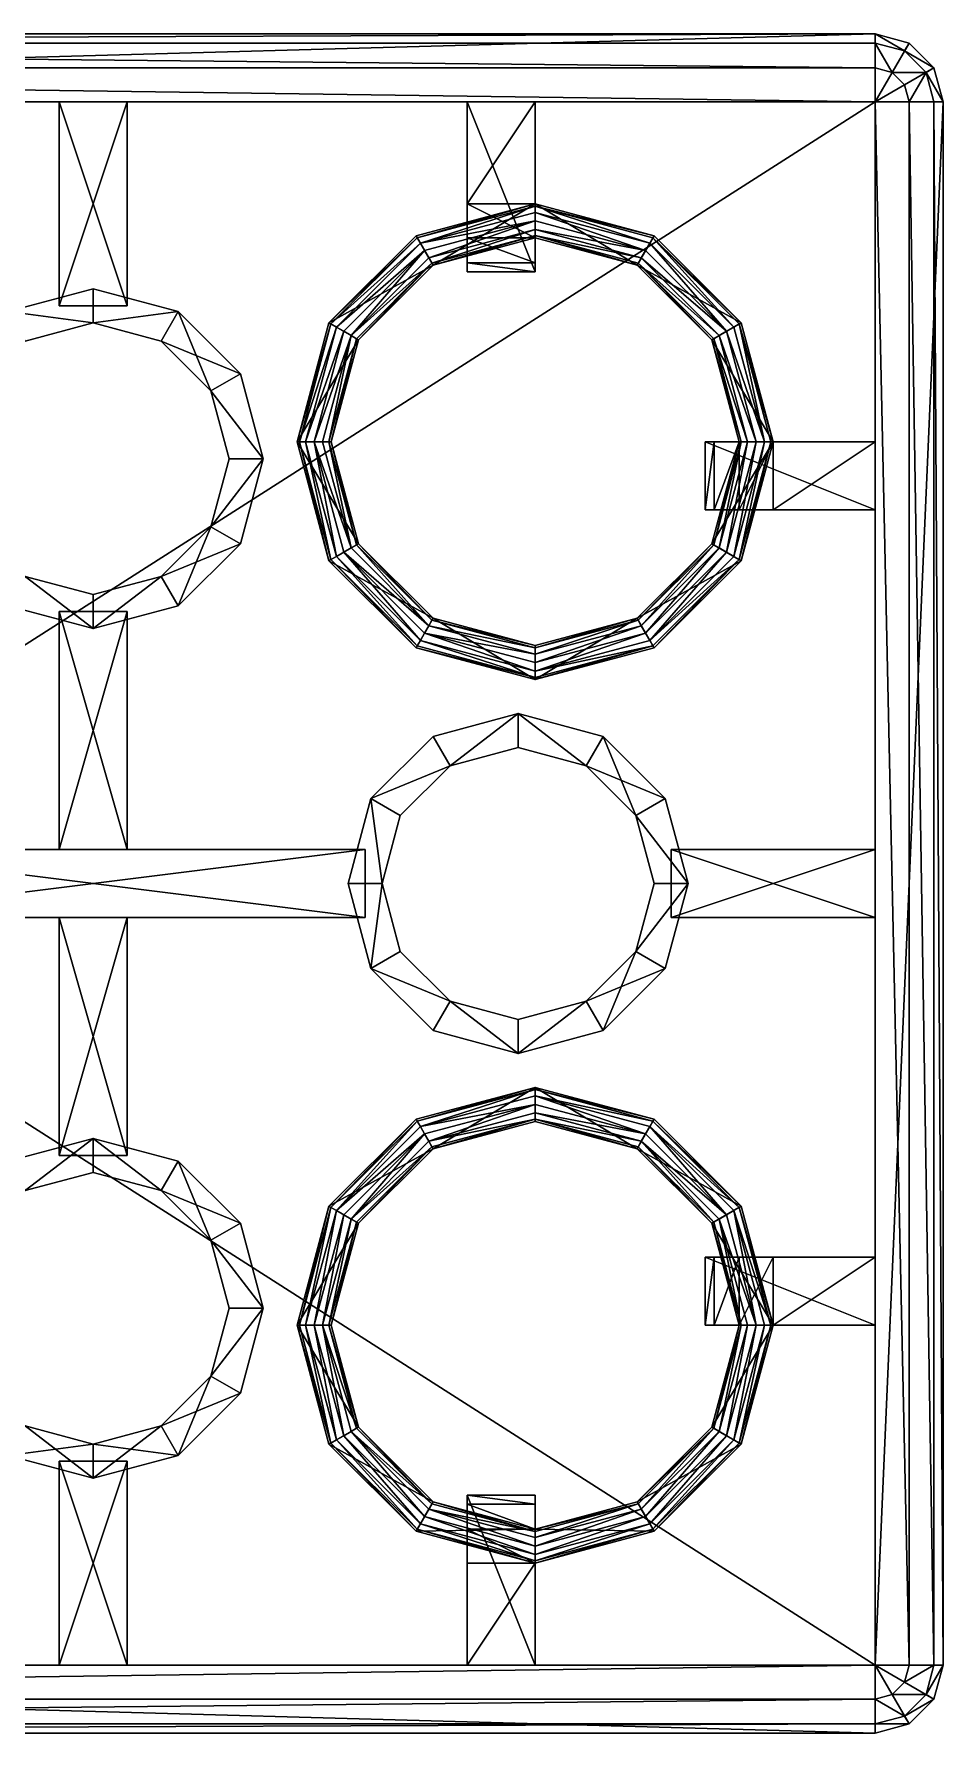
# Model space of a CAD drawing. Header units: metres. Extents: x 0 to 3.8, y 0 to 2.5.
# Drawn here: x 2.463 to 3.8, y 0 to 2.5 of the extents above; entities that cross this region are included whole.
import ezdxf

# ---------------------------------------------------------------- set-up
doc = ezdxf.new("R2010")
doc.units = ezdxf.units.M
doc.layers.add('block', color=30, linetype='CONTINUOUS')

msp = doc.modelspace()

# ---------------------------------------------------------------- meshes
at = {"layer": 'block'}
mesh = msp.add_polyface(dxfattribs=at)
corners = [(1.25, 2.075), (1.375, 2.091506), (1.25, 2.125), (1.125, 2.091506), (1.15, 2.048205), (1.35, 2.048205), (1.423205, 1.975), (1.15, 2.048205, 1.4), (1.033494, 2, 1.4), (1.125, 2.091506, 1.4), (1.25, 2.075, 1.4), (1.25, 2.125, 1.4), (1.375, 2.091506, 1.4), (1.35, 2.048205, 1.4), (1.423205, 1.975, 1.4), (1.033494, 2), (1.466506, 2, 1.4), (1.3, 2.4, 1.4), (1.3, 2.4), (1.3, 2.1), (1.3, 2.1, 1.4), (1.2, 2.4, 1.4), (1.2, 2.4), (1.2, 2.1, 1.4), (1.2, 2.1), (0.1, 2.4), (3.7, 2.5), (0.1, 2.5), (0.1, 2.4, 1.4), (3.7, 2.4, 1.4), (0.1, 2.5, 1.4), (0.1, 2.45, 1.486603), (3.7, 2.4, 1.5), (0.1, 2.4, 1.5), (0.1, 2.486603, 1.45), (3.7, 2.45, 1.486603), (3.7, 2.5, 1.4)]
mesh.append_faces([[corners[k] for k in face] for face in [(0, 1, 2), (0, 2, 3), (0, 3, 4), (1, 0, 5), (6, 1, 5), (7, 8, 9), (10, 9, 11), (10, 11, 12), (10, 12, 13), (7, 9, 10), (13, 12, 14), (9, 15, 3), (11, 2, 12), (12, 2, 1), (12, 1, 16), (2, 11, 3), (9, 3, 11), (13, 5, 0), (10, 4, 7), (4, 10, 0), (13, 0, 10), (17, 18, 19), (17, 19, 20), (21, 22, 18), (21, 18, 17), (23, 24, 22), (23, 22, 21), (20, 19, 24), (20, 24, 23), (18, 22, 24), (18, 24, 19), (20, 23, 21), (20, 21, 17), (25, 26, 27), (25, 28, 29), (26, 30, 27), (31, 32, 33), (34, 35, 31), (36, 34, 30)]])
mesh = msp.add_polyface(dxfattribs=at)
corners = [(2.65, 2.048205), (2.675, 2.091506), (2.55, 2.075), (2.55, 2.125), (2.425, 2.091506), (2.333494, 2), (2.45, 2.048205), (2.766506, 2), (2.45, 2.048205, 1.4), (2.425, 2.091506, 1.4), (2.55, 2.075, 1.4), (2.55, 2.125, 1.4), (2.675, 2.091506, 1.4), (2.65, 2.048205, 1.4), (2.333494, 2, 1.4), (2.766506, 2, 1.4), (2.6, 2.4, 1.4), (2.6, 2.4), (2.6, 2.1), (2.6, 2.1, 1.4), (2.5, 2.4, 1.4), (2.5, 2.4), (2.5, 2.1, 1.4), (2.5, 2.1), (3.7, 2.4), (3.7, 2.5), (0.1, 2.4), (3.7, 2.4, 1.4), (3.7, 2.5, 1.4), (0.1, 2.5, 1.4), (0.1, 2.486603, 1.45), (3.7, 2.486603, 1.45), (3.7, 2.45, 1.486603), (0.1, 2.45, 1.486603), (3.7, 2.4, 1.5)]
mesh.append_faces([[corners[k] for k in face] for face in [(0, 1, 2), (2, 1, 3), (2, 3, 4), (5, 6, 4), (2, 4, 6), (1, 0, 7), (8, 9, 10), (10, 9, 11), (10, 11, 12), (10, 12, 13), (9, 8, 14), (9, 5, 4), (11, 4, 3), (11, 3, 1), (1, 15, 12), (11, 1, 12), (9, 4, 11), (13, 0, 2), (10, 6, 8), (6, 10, 2), (13, 2, 10), (16, 17, 18), (16, 18, 19), (20, 21, 17), (20, 17, 16), (22, 23, 21), (22, 21, 20), (19, 18, 23), (19, 23, 22), (17, 21, 23), (17, 23, 18), (19, 22, 20), (19, 20, 16), (24, 25, 26), (26, 27, 24), (25, 28, 29), (30, 28, 31), (30, 31, 32), (33, 32, 34)]])
mesh = msp.add_polyface(dxfattribs=at)
corners = [(3.35, 2.159808, 1.5), (3.503109, 2.075, 1.5), (3.375, 2.203109, 1.5), (3.459808, 2.05, 1.5), (3.375, 2.203109, 1.725), (3.503109, 2.075, 1.725), (3.481458, 2.0625, 1.75), (3.36875, 2.192284, 1.746651), (3.492284, 2.06875, 1.746651), (3.373325, 2.200208, 1.7375), (3.351675, 2.162708, 1.7375), (3.35625, 2.170633, 1.746651), (3.470633, 2.05625, 1.746651), (3.462708, 2.051675, 1.7375), (3.3625, 2.181458, 1.75), (3.35, 2.159808, 1.725), (3.459808, 2.05, 1.725), (3.500208, 2.073325, 1.7375), (3.786602, 2.45), (3.7, 2.4), (3.8, 2.4), (3.75, 2.486603), (3.7, 2.5), (3.786602, 2.45, 1.4), (3.75, 2.486603, 1.4), (3.7, 2.5, 1.4), (3.8, 2.4, 1.4), (3.743301, 2.425, 1.486603), (3.75, 2.4, 1.486603), (3.7, 2.4, 1.5), (3.743301, 2.475, 1.45), (3.725, 2.443301, 1.486603), (3.7, 2.486603, 1.45), (3.7, 2.45, 1.486603), (3.775, 2.443301, 1.45), (3.786602, 2.4, 1.45)]
mesh.append_faces([[corners[k] for k in face] for face in [(0, 1, 2), (3, 1, 0), (1, 4, 2), (4, 1, 5), (6, 7, 8), (7, 9, 8), (10, 11, 12), (11, 6, 12), (10, 12, 13), (7, 6, 14), (6, 11, 14), (15, 10, 16), (5, 9, 4), (8, 9, 17), (9, 5, 17), (0, 15, 16), (18, 19, 20), (19, 18, 21), (19, 21, 22), (18, 23, 21), (21, 23, 24), (24, 25, 22), (21, 24, 22), (23, 18, 26), (26, 18, 20), (27, 28, 29), (30, 31, 32), (31, 29, 33), (30, 32, 25), (29, 31, 27), (28, 27, 34), (27, 31, 34), (31, 30, 34), (30, 23, 34), (34, 23, 26), (34, 26, 35), (28, 34, 35), (32, 31, 33), (23, 30, 24), (30, 25, 24)]])
mesh = msp.add_polyface(dxfattribs=at)
corners = [(1.3, 1.2, 1.4), (1.3, 1.2), (1.3, 0.85), (1.3, 0.85, 1.4), (1.2, 1.2, 1.4), (1.2, 1.2), (1.2, 0.85, 1.4), (1.2, 0.85), (1.65, 1.2, 1.4), (1.65, 1.2), (0.85, 1.2), (1.65, 1.3), (1.423205, 0.725), (1.45, 0.625), (1.5, 0.625), (1.466506, 0.75), (1.35, 0.798205), (1.375, 0.841506), (1.25, 0.875), (1.15, 0.798205), (1.25, 0.825), (1.25, 0.825, 1.4), (1.375, 0.841506, 1.4), (1.35, 0.798205, 1.4), (1.466506, 0.75, 1.4), (1.25, 0.875, 1.4), (1.15, 0.798205, 1.4), (1.423205, 0.725, 1.4), (1.5, 0.625, 1.4), (1.45, 0.625, 1.4), (1.125, 0.841506), (0.1, 2.4, 1.5), (3.7, 0.1, 1.5), (0.1, 0.1, 1.5)]
mesh.append_faces([[corners[k] for k in face] for face in [(0, 1, 2), (0, 2, 3), (4, 5, 1), (4, 1, 0), (6, 5, 4), (3, 2, 7), (3, 7, 6), (1, 5, 7), (1, 7, 2), (3, 6, 4), (3, 4, 0), (8, 9, 10), (11, 10, 9), (12, 13, 14), (12, 14, 15), (16, 15, 17), (16, 17, 18), (18, 19, 20), (16, 18, 20), (12, 15, 16), (21, 22, 23), (23, 22, 24), (22, 21, 25), (26, 25, 21), (23, 24, 27), (28, 29, 27), (25, 18, 22), (22, 18, 17), (15, 24, 17), (22, 17, 24), (18, 25, 30), (29, 13, 12), (27, 16, 23), (23, 16, 20), (19, 21, 20), (23, 20, 21), (16, 27, 12), (29, 12, 27), (31, 32, 33)]])
mesh = msp.add_polyface(dxfattribs=at)
corners = [(1.35, 1.701795), (1.25, 1.625), (1.375, 1.658494), (1.466506, 1.75), (1.25, 1.675), (1.15, 1.701795), (1.423205, 1.775), (1.5, 1.875), (1.45, 1.875), (1.45, 1.875, 1.4), (1.5, 1.875, 1.4), (1.423205, 1.775, 1.4), (1.466506, 1.75, 1.4), (1.35, 1.701795, 1.4), (1.375, 1.658494, 1.4), (1.25, 1.625, 1.4), (1.15, 1.701795, 1.4), (1.25, 1.675, 1.4), (1.125, 1.658494), (1.3, 1.65, 1.4), (1.3, 1.65), (1.3, 1.3), (1.3, 1.3, 1.4), (1.2, 1.65, 1.4), (1.2, 1.65), (1.2, 1.3), (1.2, 1.3, 1.4), (0.85, 1.3, 1.4), (1.65, 1.3), (1.65, 1.3, 1.4), (1.65, 1.2, 1.4), (3.7, 2.4, 1.4), (0.1, 2.4, 1.4), (0.1, 0.1, 1.4)]
mesh.append_faces([[corners[k] for k in face] for face in [(0, 1, 2), (0, 2, 3), (1, 0, 4), (5, 1, 4), (0, 3, 6), (3, 7, 6), (7, 8, 6), (9, 10, 11), (11, 10, 12), (13, 12, 14), (13, 14, 15), (15, 16, 17), (13, 15, 17), (11, 12, 13), (14, 2, 15), (15, 2, 1), (15, 1, 18), (2, 14, 3), (3, 14, 12), (11, 8, 9), (17, 0, 13), (13, 0, 6), (8, 11, 6), (13, 6, 11), (0, 17, 4), (16, 4, 17), (19, 20, 21), (19, 21, 22), (23, 24, 20), (23, 20, 19), (22, 21, 25), (22, 25, 26), (20, 24, 25), (20, 25, 21), (22, 26, 23), (22, 23, 19), (27, 28, 29), (30, 27, 29), (31, 32, 33)]])
mesh = msp.add_polyface(dxfattribs=at)
corners = [(2.5, 1.2, 1.4), (2.5, 1.2), (2.6, 1.2), (2.6, 1.2, 1.4), (2.5, 0.85, 1.4), (2.5, 0.85), (2.6, 0.85, 1.4), (2.6, 0.85), (2.95, 1.2, 1.4), (2.15, 1.2), (2.15, 1.2, 1.4), (2.15, 1.3, 1.4), (2.45, 0.798205), (2.55, 0.875), (2.425, 0.841506), (2.333494, 0.75), (2.35, 0.625), (2.3, 0.625), (2.376795, 0.725), (2.55, 0.825), (2.65, 0.798205), (2.35, 0.625, 1.4), (2.3, 0.625, 1.4), (2.333494, 0.75, 1.4), (2.45, 0.798205, 1.4), (2.425, 0.841506, 1.4), (2.55, 0.875, 1.4), (2.65, 0.798205, 1.4), (2.55, 0.825, 1.4), (2.376795, 0.725, 1.4), (2.675, 0.841506, 1.4), (3.7, 2.4, 1.4), (0.1, 0.1, 1.4), (3.7, 0.1, 1.4)]
mesh.append_faces([[corners[k] for k in face] for face in [(0, 1, 2), (0, 2, 3), (4, 5, 1), (4, 1, 0), (6, 7, 5), (6, 5, 4), (2, 1, 5), (2, 5, 7), (6, 4, 0), (6, 0, 3), (8, 9, 10), (8, 10, 11), (12, 13, 14), (12, 14, 15), (16, 15, 17), (15, 16, 18), (12, 15, 18), (13, 12, 19), (20, 13, 19), (21, 22, 23), (24, 23, 25), (24, 25, 26), (26, 27, 28), (24, 26, 28), (23, 24, 29), (21, 23, 29), (23, 15, 25), (25, 15, 14), (26, 13, 30), (13, 26, 14), (25, 14, 26), (28, 12, 24), (24, 12, 18), (29, 16, 21), (16, 29, 18), (24, 18, 29), (12, 28, 19), (27, 19, 28), (31, 32, 33)]])
mesh = msp.add_polyface(dxfattribs=at)
corners = [(2.35, 1.875), (2.3, 1.875), (2.333494, 1.75), (2.45, 1.701795), (2.425, 1.658494), (2.55, 1.625), (2.65, 1.701795), (2.55, 1.675), (2.376795, 1.775), (2.45, 1.701795, 1.4), (2.55, 1.625, 1.4), (2.425, 1.658494, 1.4), (2.333494, 1.75, 1.4), (2.35, 1.875, 1.4), (2.3, 1.875, 1.4), (2.376795, 1.775, 1.4), (2.55, 1.675, 1.4), (2.65, 1.701795, 1.4), (2.675, 1.658494), (2.5, 1.65, 1.4), (2.5, 1.65), (2.6, 1.65), (2.6, 1.65, 1.4), (2.5, 1.3, 1.4), (2.5, 1.3), (2.6, 1.3, 1.4), (2.6, 1.3), (2.15, 1.3, 1.4), (2.15, 1.3), (2.95, 1.3), (2.15, 1.2), (0.1, 2.4, 1.5), (3.7, 2.4, 1.5), (3.7, 0.1, 1.5)]
mesh.append_faces([[corners[k] for k in face] for face in [(0, 1, 2), (3, 2, 4), (3, 4, 5), (5, 6, 7), (3, 5, 7), (2, 3, 8), (0, 2, 8), (9, 10, 11), (9, 11, 12), (13, 12, 14), (12, 13, 15), (9, 12, 15), (10, 9, 16), (17, 10, 16), (10, 18, 5), (10, 5, 4), (11, 2, 12), (2, 11, 4), (10, 4, 11), (13, 0, 8), (15, 3, 9), (9, 3, 7), (6, 16, 7), (9, 7, 16), (3, 15, 8), (13, 8, 15), (19, 20, 21), (19, 21, 22), (23, 24, 20), (23, 20, 19), (25, 26, 24), (25, 24, 23), (21, 20, 24), (21, 24, 26), (25, 23, 19), (25, 19, 22), (27, 28, 29), (29, 28, 30), (31, 32, 33)]])
mesh = msp.add_polyface(dxfattribs=at)
corners = [(3.1, 2.4, 1.4), (3.1, 2.4), (3.2, 2.4), (3.1, 2.25), (3.2, 2.15, 1.4), (3.1, 2.15, 1.4), (3.1, 2.15, 0.1), (3.1, 2.2, 0.013397), (3.1, 2.163398, 0.05), (3.2, 2.163398, 0.05), (3.2, 2.2, 0.013397), (3.2, 2.15, 0.1), (3.05, 2.159808, 1.5), (3.2, 2.25, 1.5), (3.025, 2.203109, 1.5), (2.896891, 2.075, 1.5), (2.940192, 2.05, 1.5), (3.025, 2.203109, 1.725), (2.896891, 2.075, 1.725), (3.2, 2.2125, 1.746651), (3.048325, 2.162708, 1.7375), (3.04375, 2.170633, 1.746651), (2.929367, 2.05625, 1.746651), (3.03125, 2.192284, 1.746651), (3.2, 2.225, 1.75), (3.0375, 2.181458, 1.75), (2.918542, 2.0625, 1.75), (2.907717, 2.06875, 1.746651), (2.940192, 2.05, 1.725), (3.05, 2.159808, 1.725), (3.026675, 2.200208, 1.7375), (2.899792, 2.073325, 1.7375), (3.2, 2.25, 1.725), (3.2, 2.246651, 1.7375), (3.2, 2.203349, 1.7375), (2.937292, 2.051675, 1.7375), (3.2, 2.2, 1.725)]
mesh.append_faces([[corners[k] for k in face] for face in [(0, 1, 2), (2, 1, 3), (4, 5, 0), (6, 5, 4), (3, 6, 7), (0, 5, 6), (7, 6, 8), (0, 6, 1), (6, 3, 1), (8, 9, 7), (7, 10, 3), (11, 8, 6), (12, 13, 14), (12, 14, 15), (12, 15, 16), (13, 17, 14), (14, 17, 18), (14, 18, 15), (19, 20, 21), (20, 22, 21), (23, 24, 25), (24, 21, 25), (21, 22, 25), (22, 26, 25), (23, 25, 27), (25, 26, 27), (28, 20, 29), (30, 18, 17), (18, 30, 31), (30, 23, 31), (23, 27, 31), (30, 17, 32), (23, 30, 33), (29, 20, 34), (22, 20, 35), (20, 28, 35), (16, 29, 12), (12, 29, 36), (29, 16, 28)]])
mesh = msp.add_polyface(dxfattribs=at)
corners = [(3.2, 2.15, 0.1), (3.2, 2.15, 1.4), (3.2, 2.4, 1.4), (3.2, 2.4), (3.2, 2.25), (3.2, 2.2, 0.013397), (3.2, 2.163398, 0.05), (3.1, 2.4, 1.4), (3.1, 2.25), (3.1, 2.15, 0.1), (3.1, 2.2, 0.013397), (3.1, 2.163398, 0.05), (3.35, 2.159808, 1.5), (3.375, 2.203109, 1.5), (3.2, 2.25, 1.5), (3.05, 2.159808, 1.5), (3.2, 2.2, 1.5), (3.375, 2.203109, 1.725), (3.2, 2.25, 1.725), (3.025, 2.203109, 1.725), (3.35625, 2.170633, 1.746651), (3.2, 2.2125, 1.746651), (3.3625, 2.181458, 1.75), (3.2, 2.225, 1.75), (3.36875, 2.192284, 1.746651), (3.2, 2.2375, 1.746651), (3.03125, 2.192284, 1.746651), (3.04375, 2.170633, 1.746651), (3.373325, 2.200208, 1.7375), (3.2, 2.246651, 1.7375), (3.026675, 2.200208, 1.7375), (3.048325, 2.162708, 1.7375), (3.2, 2.203349, 1.7375), (3.351675, 2.162708, 1.7375), (3.35, 2.159808, 1.725), (3.2, 2.2, 1.725), (3.05, 2.159808, 1.725)]
mesh.append_faces([[corners[k] for k in face] for face in [(0, 1, 2), (0, 2, 3), (0, 3, 4), (0, 4, 5), (0, 5, 6), (7, 3, 2), (3, 8, 4), (1, 7, 2), (9, 1, 0), (10, 6, 5), (5, 4, 8), (6, 11, 0), (12, 13, 14), (14, 15, 16), (12, 14, 16), (13, 17, 18), (19, 14, 18), (13, 18, 14), (20, 21, 22), (21, 23, 22), (24, 22, 25), (22, 23, 25), (23, 26, 25), (23, 21, 27), (17, 28, 29), (28, 24, 29), (24, 25, 29), (25, 26, 29), (30, 18, 29), (17, 29, 18), (31, 21, 32), (21, 20, 32), (20, 33, 32), (33, 34, 32), (32, 34, 35), (36, 32, 35), (16, 34, 12), (34, 16, 35), (15, 35, 16)]])
mesh = msp.add_polyface(dxfattribs=at)
corners = [(3.7, 1.3, 1.4), (3.7, 1.2), (3.7, 1.2, 1.4), (3.4, 1.2, 1.4), (3.4, 1.2), (3.4, 1.3), (3.7, 1.3), (3.4, 1.3, 1.4), (3.275, 1.076795), (3.3, 1.033494), (3.348205, 1.15), (3.391506, 1.125), (3.425, 1.25), (3.375, 1.25), (3.375, 1.25, 1.4), (3.425, 1.25, 1.4), (3.348205, 1.15, 1.4), (3.391506, 1.125, 1.4), (3.275, 1.076795, 1.4), (3.3, 1.033494, 1.4), (3.35, 0.859808, 1.5), (3.375, 0.903109, 1.5), (3.2, 0.95, 1.5), (3.2, 0.9, 1.5), (3.35, 0.859808, 1.725), (3.36875, 0.892284, 1.746651), (3.2, 0.9375, 1.746651), (3.373325, 0.900208, 1.7375), (3.35625, 0.870633, 1.746651), (3.2, 0.9125, 1.746651), (3.3625, 0.881458, 1.75), (3.2, 0.903349, 1.7375), (3.351675, 0.862708, 1.7375), (3.503109, 0.775, 1.725), (3.375, 0.903109, 1.725), (3.2, 0.946651, 1.7375), (3.500208, 0.773325, 1.7375), (3.503109, 0.775, 1.5), (3.2, 0.95, 1.725), (3.8, 2.4, 1.4), (3.8, 0.1), (3.8, 0.1, 1.4), (3.8, 2.4), (3.7, 0.1), (3.7, 2.4), (3.7, 0.1, 1.4), (3.75, 2.4, 1.486603), (3.786602, 0.1, 1.45), (3.75, 0.1, 1.486603), (3.7, 0.1, 1.5), (3.7, 2.4, 1.5), (3.786602, 2.4, 1.45)]
mesh.append_faces([[corners[k] for k in face] for face in [(0, 1, 2), (3, 4, 5), (2, 1, 4), (2, 4, 3), (6, 4, 1), (2, 3, 7), (8, 9, 10), (9, 11, 10), (11, 12, 10), (12, 13, 10), (14, 15, 16), (16, 15, 17), (18, 17, 19), (16, 17, 18), (17, 11, 19), (19, 11, 9), (11, 17, 12), (15, 12, 17), (16, 13, 14), (18, 8, 10), (13, 16, 10), (18, 10, 16), (20, 21, 22), (23, 24, 20), (25, 26, 27), (28, 29, 30), (26, 25, 30), (31, 28, 32), (31, 32, 24), (33, 27, 34), (34, 27, 35), (25, 27, 36), (37, 34, 21), (21, 34, 38), (39, 40, 41), (42, 43, 40), (44, 45, 43), (46, 47, 48), (48, 49, 50), (47, 51, 41)]])
mesh = msp.add_polyface(dxfattribs=at)
corners = [(3.7, 1.3, 1.4), (3.7, 1.3), (3.7, 1.2), (3.4, 1.3, 1.4), (3.4, 1.3), (3.4, 1.2, 1.4), (3.4, 1.2), (3.7, 1.2, 1.4), (3.348205, 1.35), (3.375, 1.25), (3.425, 1.25), (3.391506, 1.375), (3.275, 1.423205), (3.3, 1.466506), (3.275, 1.423205, 1.4), (3.3, 1.466506, 1.4), (3.348205, 1.35, 1.4), (3.391506, 1.375, 1.4), (3.425, 1.25, 1.4), (3.375, 1.25, 1.4), (3.35, 1.640192, 1.5), (3.2, 1.55, 1.5), (3.375, 1.596891, 1.5), (3.503109, 1.725, 1.5), (3.375, 1.596891, 1.725), (3.2, 1.575, 1.75), (3.35625, 1.629367, 1.746651), (3.3625, 1.618542, 1.75), (3.2, 1.5875, 1.746651), (3.351675, 1.637292, 1.7375), (3.373325, 1.599792, 1.7375), (3.2, 1.5625, 1.746651), (3.36875, 1.607716, 1.746651), (3.2, 1.55, 1.725), (3.500208, 1.726675, 1.7375), (3.35, 1.640192, 1.725), (3.2, 1.596651, 1.7375), (3.2, 1.6, 1.725), (3.8, 2.4, 1.4), (3.8, 2.4), (3.8, 0.1), (3.7, 2.4), (3.7, 0.1), (3.7, 2.4, 1.4), (3.7, 0.1, 1.4), (3.786602, 2.4, 1.45), (3.786602, 0.1, 1.45), (3.75, 2.4, 1.486603), (3.75, 0.1, 1.486603), (3.7, 2.4, 1.5), (3.8, 0.1, 1.4)]
mesh.append_faces([[corners[k] for k in face] for face in [(0, 1, 2), (3, 4, 1), (3, 1, 0), (5, 4, 3), (1, 4, 6), (7, 3, 0), (8, 9, 10), (8, 10, 11), (12, 11, 13), (8, 11, 12), (14, 15, 16), (15, 17, 16), (17, 18, 16), (18, 19, 16), (17, 11, 18), (18, 11, 10), (11, 17, 13), (15, 13, 17), (19, 9, 8), (16, 12, 14), (12, 16, 8), (19, 8, 16), (20, 21, 22), (23, 22, 24), (24, 22, 21), (25, 26, 27), (26, 28, 29), (30, 31, 32), (31, 27, 32), (33, 30, 24), (24, 30, 34), (35, 29, 36), (20, 35, 37), (38, 39, 40), (39, 41, 42), (41, 43, 44), (45, 46, 47), (47, 48, 49), (50, 45, 38)]])
mesh = msp.add_polyface(dxfattribs=at)
corners = [(3.7, 1.9, 1.4), (3.7, 1.9), (3.7, 1.8), (3.55, 1.9), (3.45, 1.9, 0.1), (3.5, 1.9, 0.013397), (3.45, 1.9, 1.4), (3.463398, 1.9, 0.05), (3.45, 1.8, 1.4), (3.7, 1.8, 1.4), (3.55, 1.8), (3.463398, 1.8, 0.05), (3.5, 1.8, 0.013397), (3.45, 1.8, 0.1), (3.459808, 2.05, 1.5), (3.5, 1.9, 1.5), (3.55, 1.9, 1.5), (3.503109, 2.075, 1.5), (3.459808, 1.75, 1.5), (3.55, 1.9, 1.725), (3.503109, 2.075, 1.725), (3.5375, 1.9, 1.746651), (3.481458, 2.0625, 1.75), (3.492284, 2.06875, 1.746651), (3.351675, 2.162708, 1.7375), (3.462708, 2.051675, 1.7375), (3.459808, 2.05, 1.725), (3.492284, 1.73125, 1.746651), (3.525, 1.9, 1.75), (3.481458, 1.7375, 1.75), (3.5125, 1.9, 1.746651), (3.470633, 2.05625, 1.746651), (3.470633, 1.74375, 1.746651), (3.503349, 1.9, 1.7375), (3.546651, 1.9, 1.7375), (3.500208, 1.726675, 1.7375), (3.500208, 2.073325, 1.7375), (3.5, 1.9, 1.725), (3.462708, 1.748325, 1.7375), (3.459808, 1.75, 1.725), (3.35, 2.159808, 1.5)]
mesh.append_faces([[corners[k] for k in face] for face in [(0, 1, 2), (3, 4, 5), (0, 6, 4), (5, 4, 7), (0, 4, 1), (4, 3, 1), (4, 6, 8), (9, 6, 0), (10, 1, 3), (7, 11, 5), (5, 12, 3), (13, 7, 4), (14, 15, 16), (14, 16, 17), (16, 15, 18), (16, 19, 20), (16, 20, 17), (21, 22, 23), (24, 25, 26), (21, 27, 28), (29, 30, 28), (31, 22, 28), (22, 21, 28), (30, 32, 33), (25, 31, 30), (31, 28, 30), (26, 25, 33), (25, 30, 33), (21, 34, 35), (19, 34, 36), (34, 21, 36), (21, 23, 36), (19, 36, 20), (26, 33, 37), (37, 33, 38), (14, 37, 15), (15, 37, 39), (37, 14, 26), (40, 26, 14)]])
mesh = msp.add_polyface(dxfattribs=at)
corners = [(2.723205, 1.975), (2.75, 1.875), (2.8, 1.875), (2.766506, 2), (2.333494, 2), (2.376795, 1.975), (2.45, 2.048205), (2.65, 2.048205), (2.333494, 2, 1.4), (2.45, 2.048205, 1.4), (2.376795, 1.975, 1.4), (2.65, 2.048205, 1.4), (2.675, 2.091506, 1.4), (2.723205, 1.975, 1.4), (2.766506, 2, 1.4), (2.8, 1.875, 1.4), (2.75, 1.875, 1.4), (2.675, 2.091506), (2.9, 1.9, 1.5), (2.85, 1.9, 1.5), (2.940192, 1.75, 1.5), (2.940192, 2.05, 1.5), (2.896891, 2.075, 1.5), (2.85, 1.9, 1.725), (2.896891, 2.075, 1.725), (2.918542, 2.0625, 1.75), (2.8625, 1.9, 1.746651), (2.907717, 2.06875, 1.746651), (2.853349, 1.9, 1.7375), (2.8875, 1.9, 1.746651), (2.929367, 2.05625, 1.746651), (2.896651, 1.9, 1.7375), (2.875, 1.9, 1.75), (2.937292, 1.748325, 1.7375), (2.9, 1.9, 1.725), (2.899792, 2.073325, 1.7375), (2.937292, 2.051675, 1.7375), (2.940192, 2.05, 1.725)]
mesh.append_faces([[corners[k] for k in face] for face in [(0, 1, 2), (0, 2, 3), (4, 5, 6), (0, 3, 7), (8, 9, 10), (11, 12, 13), (12, 14, 13), (14, 15, 13), (15, 16, 13), (14, 3, 15), (15, 3, 2), (3, 14, 17), (16, 1, 0), (13, 7, 11), (9, 6, 5), (9, 5, 10), (7, 13, 0), (16, 0, 13), (18, 19, 20), (19, 18, 21), (19, 21, 22), (22, 23, 19), (23, 22, 24), (25, 26, 27), (26, 28, 27), (29, 30, 31), (26, 25, 32), (25, 30, 32), (30, 29, 32), (33, 31, 34), (27, 28, 35), (28, 23, 35), (24, 35, 23), (34, 31, 36), (31, 30, 36), (34, 36, 37), (20, 34, 18), (18, 34, 37), (18, 37, 21)]])
mesh = msp.add_polyface(dxfattribs=at)
corners = [(2.675, 1.658494), (2.65, 1.701795), (2.55, 1.625), (2.723205, 1.775), (2.766506, 1.75), (2.8, 1.875), (2.75, 1.875), (2.75, 1.875, 1.4), (2.8, 1.875, 1.4), (2.723205, 1.775, 1.4), (2.766506, 1.75, 1.4), (2.65, 1.701795, 1.4), (2.675, 1.658494, 1.4), (2.55, 1.625, 1.4), (2.55, 1.675, 1.4), (2.6, 1.65, 1.4), (2.6, 1.65), (2.6, 1.3), (2.6, 1.3, 1.4), (2.15, 1.3, 1.4), (2.95, 1.3), (2.95, 1.3, 1.4), (2.95, 1.2, 1.4), (2.940192, 1.75, 1.5), (2.85, 1.9, 1.5), (2.896891, 1.725, 1.5), (2.85, 1.9, 1.725), (2.896891, 1.725, 1.725), (2.8625, 1.9, 1.746651), (2.875, 1.9, 1.75), (2.907717, 1.73125, 1.746651), (2.918542, 1.7375, 1.75), (2.853349, 1.9, 1.7375), (2.899792, 1.726675, 1.7375), (2.929367, 1.74375, 1.746651), (2.8875, 1.9, 1.746651), (2.896651, 1.9, 1.7375), (2.937292, 1.748325, 1.7375), (2.940192, 1.75, 1.725), (2.9, 1.9, 1.725)]
mesh.append_faces([[corners[k] for k in face] for face in [(0, 1, 2), (1, 0, 3), (0, 4, 3), (4, 5, 3), (5, 6, 3), (7, 8, 9), (9, 8, 10), (11, 10, 12), (11, 12, 13), (9, 10, 11), (10, 4, 12), (12, 4, 0), (12, 0, 13), (4, 10, 5), (8, 5, 10), (9, 6, 7), (14, 1, 11), (11, 1, 3), (6, 9, 3), (11, 3, 9), (15, 16, 17), (15, 17, 18), (19, 20, 21), (22, 19, 21), (23, 24, 25), (24, 26, 27), (24, 27, 25), (28, 29, 30), (29, 31, 30), (32, 28, 33), (28, 30, 33), (31, 29, 34), (29, 35, 34), (35, 36, 34), (36, 37, 34), (26, 32, 27), (32, 33, 27), (38, 37, 39), (39, 23, 38)]])
mesh = msp.add_polyface(dxfattribs=at)
corners = [(3.7, 1.9, 1.4), (3.7, 1.8), (3.7, 1.8, 1.4), (3.45, 1.9, 0.1), (3.45, 1.8, 1.4), (3.45, 1.8, 0.1), (3.45, 1.9, 1.4), (3.55, 1.8), (3.7, 1.9), (3.5, 1.8, 0.013397), (3.463398, 1.8, 0.05), (3.5, 1.9, 0.013397), (3.55, 1.9), (3.463398, 1.9, 0.05), (3.35, 1.640192, 1.5), (3.375, 1.596891, 1.5), (3.503109, 1.725, 1.5), (3.459808, 1.75, 1.5), (3.55, 1.9, 1.5), (3.503109, 1.725, 1.725), (3.55, 1.9, 1.725), (3.375, 1.596891, 1.725), (3.3625, 1.618542, 1.75), (3.35625, 1.629367, 1.746651), (3.470633, 1.74375, 1.746651), (3.481458, 1.7375, 1.75), (3.36875, 1.607716, 1.746651), (3.492284, 1.73125, 1.746651), (3.5125, 1.9, 1.746651), (3.459808, 1.75, 1.725), (3.351675, 1.637292, 1.7375), (3.35, 1.640192, 1.725), (3.525, 1.9, 1.75), (3.546651, 1.9, 1.7375), (3.373325, 1.599792, 1.7375), (3.500208, 1.726675, 1.7375), (3.5375, 1.9, 1.746651), (3.503349, 1.9, 1.7375), (3.462708, 1.748325, 1.7375), (3.5, 1.9, 1.725), (3.5, 1.9, 1.5)]
mesh.append_faces([[corners[k] for k in face] for face in [(0, 1, 2), (3, 4, 5), (2, 4, 6), (7, 1, 8), (5, 4, 2), (5, 2, 1), (5, 1, 7), (5, 7, 9), (5, 9, 10), (11, 10, 9), (9, 7, 12), (10, 13, 5), (14, 15, 16), (14, 16, 17), (16, 18, 17), (19, 20, 18), (16, 21, 19), (16, 19, 18), (22, 23, 24), (22, 24, 25), (22, 25, 26), (25, 27, 26), (25, 24, 28), (29, 30, 31), (27, 25, 32), (19, 33, 20), (34, 26, 35), (26, 27, 35), (27, 36, 35), (33, 19, 35), (21, 35, 19), (37, 24, 38), (24, 23, 38), (23, 30, 38), (30, 29, 38), (39, 38, 29), (17, 31, 14), (31, 17, 29), (40, 29, 17)]])
mesh = msp.add_polyface(dxfattribs=at)
corners = [(3.05, 1.640192, 1.5), (2.896891, 1.725, 1.5), (3.025, 1.596891, 1.5), (3.2, 1.55, 1.5), (3.35, 1.640192, 1.5), (3.2, 1.6, 1.5), (2.940192, 1.75, 1.5), (3.025, 1.596891, 1.725), (3.2, 1.55, 1.725), (2.896891, 1.725, 1.725), (2.907717, 1.73125, 1.746651), (3.026675, 1.599792, 1.7375), (2.899792, 1.726675, 1.7375), (3.03125, 1.607716, 1.746651), (2.918542, 1.7375, 1.75), (3.0375, 1.618542, 1.75), (3.048325, 1.637292, 1.7375), (2.937292, 1.748325, 1.7375), (2.940192, 1.75, 1.725), (3.05, 1.640192, 1.725), (3.2, 1.575, 1.75), (3.2, 1.5875, 1.746651), (3.2, 1.5625, 1.746651), (3.35625, 1.629367, 1.746651), (3.3625, 1.618542, 1.75), (3.04375, 1.629367, 1.746651), (2.929367, 1.74375, 1.746651), (3.2, 1.553349, 1.7375), (3.2, 1.6, 1.725), (3.351675, 1.637292, 1.7375), (3.2, 1.596651, 1.7375), (3.35, 1.640192, 1.725)]
mesh.append_faces([[corners[k] for k in face] for face in [(0, 1, 2), (0, 2, 3), (3, 4, 5), (0, 3, 5), (6, 1, 0), (1, 7, 2), (2, 7, 8), (7, 1, 9), (10, 11, 12), (11, 10, 13), (10, 14, 13), (14, 15, 13), (16, 17, 18), (16, 18, 19), (20, 15, 21), (13, 15, 22), (15, 20, 22), (20, 21, 23), (22, 20, 24), (21, 15, 25), (15, 14, 25), (14, 26, 25), (26, 17, 25), (17, 16, 25), (12, 11, 7), (7, 11, 27), (11, 13, 27), (9, 12, 7), (16, 19, 28), (29, 21, 30), (21, 25, 30), (25, 16, 30), (16, 28, 30), (31, 30, 28), (5, 19, 0), (0, 19, 18), (0, 18, 6), (19, 5, 28), (4, 28, 5)]])
mesh = msp.add_polyface(dxfattribs=at)
corners = [(2.95, 1.3, 1.4), (2.95, 1.3), (2.95, 1.2), (3.275, 1.423205), (3.3, 1.466506), (3.175, 1.5), (3.075, 1.423205), (3.05, 1.466506), (2.958494, 1.375), (2.975, 1.25), (2.925, 1.25), (3.001795, 1.35), (3.175, 1.45), (2.975, 1.25, 1.4), (2.925, 1.25, 1.4), (2.958494, 1.375, 1.4), (3.075, 1.423205, 1.4), (3.05, 1.466506, 1.4), (3.175, 1.5, 1.4), (3.3, 1.466506, 1.4), (3.275, 1.423205, 1.4), (3.175, 1.45, 1.4), (3.001795, 1.35, 1.4), (3.375, 1.596891, 1.725), (3.2, 1.55, 1.5), (3.2, 1.55, 1.725), (3.025, 1.596891, 1.5), (3.03125, 1.607716, 1.746651), (3.2, 1.5625, 1.746651), (3.2, 1.553349, 1.7375), (3.373325, 1.599792, 1.7375), (3.025, 1.596891, 1.725)]
mesh.append_faces([[corners[k] for k in face] for face in [(0, 1, 2), (3, 4, 5), (6, 5, 7), (6, 7, 8), (9, 8, 10), (8, 9, 11), (6, 8, 11), (5, 6, 12), (3, 5, 12), (13, 14, 15), (16, 15, 17), (16, 17, 18), (19, 20, 18), (18, 20, 21), (16, 18, 21), (15, 16, 22), (13, 15, 22), (19, 18, 5), (14, 8, 15), (15, 8, 7), (19, 5, 4), (5, 18, 17), (5, 17, 7), (15, 7, 17), (8, 14, 10), (20, 3, 12), (21, 6, 16), (16, 6, 11), (22, 9, 13), (9, 22, 11), (16, 11, 22), (6, 21, 12), (20, 12, 21), (23, 24, 25), (26, 25, 24), (27, 28, 29), (28, 30, 29), (30, 25, 29), (31, 29, 25)]])
mesh = msp.add_polyface(dxfattribs=at)
corners = [(2.6, 1.2, 1.4), (2.6, 1.2), (2.6, 0.85), (2.6, 0.85, 1.4), (2.95, 1.2, 1.4), (2.95, 1.2), (2.15, 1.2), (2.95, 1.3), (2.723205, 0.725), (2.75, 0.625), (2.8, 0.625), (2.766506, 0.75), (2.65, 0.798205), (2.675, 0.841506), (2.55, 0.875), (2.675, 0.841506, 1.4), (2.65, 0.798205, 1.4), (2.55, 0.875, 1.4), (2.723205, 0.725, 1.4), (2.766506, 0.75, 1.4), (2.8, 0.625, 1.4), (2.75, 0.625, 1.4), (2.55, 0.825), (2.85, 0.6, 1.5), (2.940192, 0.75, 1.5), (2.896891, 0.775, 1.5), (2.9, 0.6, 1.5), (2.940192, 0.75, 1.725), (2.875, 0.6, 1.75), (2.8625, 0.6, 1.746651), (2.907717, 0.76875, 1.746651), (2.918542, 0.7625, 1.75), (2.8875, 0.6, 1.746651), (2.929367, 0.75625, 1.746651), (2.9, 0.6, 1.725), (2.937292, 0.751675, 1.7375), (2.896891, 0.775, 1.725), (2.853349, 0.6, 1.7375), (2.85, 0.6, 1.725), (2.896651, 0.6, 1.7375), (2.899792, 0.773325, 1.7375)]
mesh.append_faces([[corners[k] for k in face] for face in [(0, 1, 2), (0, 2, 3), (4, 5, 6), (7, 6, 5), (8, 9, 10), (8, 10, 11), (12, 11, 13), (12, 13, 14), (8, 11, 12), (15, 16, 17), (16, 15, 18), (15, 19, 18), (19, 20, 18), (20, 21, 18), (15, 14, 13), (19, 11, 20), (20, 11, 10), (11, 19, 13), (15, 13, 19), (21, 9, 8), (18, 12, 16), (16, 12, 22), (12, 18, 8), (21, 8, 18), (23, 24, 25), (26, 27, 24), (28, 29, 30), (28, 30, 31), (28, 31, 32), (31, 33, 32), (34, 35, 27), (36, 37, 38), (32, 33, 39), (33, 35, 39), (30, 29, 40), (29, 37, 40), (37, 36, 40), (23, 36, 38), (25, 36, 23)]])
mesh = msp.add_polyface(dxfattribs=at)
corners = [(2.95, 1.3, 1.4), (2.95, 1.2), (2.95, 1.2, 1.4), (2.975, 1.25), (2.925, 1.25), (2.958494, 1.125), (3.075, 1.076795), (3.05, 1.033494), (3.175, 1), (3.3, 1.033494), (3.275, 1.076795), (3.175, 1.05), (3.001795, 1.15), (3.275, 1.076795, 1.4), (3.3, 1.033494, 1.4), (3.175, 1, 1.4), (3.075, 1.076795, 1.4), (3.05, 1.033494, 1.4), (2.958494, 1.125, 1.4), (2.975, 1.25, 1.4), (2.925, 1.25, 1.4), (3.001795, 1.15, 1.4), (3.175, 1.05, 1.4), (3.373325, 0.900208, 1.7375), (3.2, 0.9375, 1.746651), (3.2, 0.946651, 1.7375), (3.03125, 0.892284, 1.746651), (3.026675, 0.900208, 1.7375), (3.2, 0.95, 1.725), (3.375, 0.903109, 1.725), (3.025, 0.903109, 1.725), (3.2, 0.95, 1.5), (3.375, 0.903109, 1.5)]
mesh.append_faces([[corners[k] for k in face] for face in [(0, 1, 2), (3, 4, 5), (6, 5, 7), (6, 7, 8), (9, 10, 8), (8, 10, 11), (6, 8, 11), (5, 6, 12), (3, 5, 12), (13, 14, 15), (16, 15, 17), (16, 17, 18), (19, 18, 20), (18, 19, 21), (16, 18, 21), (15, 16, 22), (13, 15, 22), (15, 9, 8), (15, 8, 7), (17, 5, 18), (18, 5, 4), (18, 4, 20), (5, 17, 7), (15, 7, 17), (14, 9, 15), (19, 3, 12), (21, 6, 16), (16, 6, 11), (22, 10, 13), (10, 22, 11), (16, 11, 22), (6, 21, 12), (19, 12, 21), (23, 24, 25), (24, 26, 25), (27, 28, 25), (29, 25, 28), (30, 31, 28), (32, 28, 31)]])
mesh = msp.add_polyface(dxfattribs=at)
corners = [(3.05, 0.859808, 1.5), (3.2, 0.95, 1.5), (3.025, 0.903109, 1.5), (2.896891, 0.775, 1.5), (2.940192, 0.75, 1.5), (3.2, 0.9, 1.5), (3.35, 0.859808, 1.5), (3.05, 0.859808, 1.725), (3.2, 0.9, 1.725), (3.35, 0.859808, 1.725), (2.940192, 0.75, 1.725), (3.03125, 0.892284, 1.746651), (2.907717, 0.76875, 1.746651), (3.026675, 0.900208, 1.7375), (3.04375, 0.870633, 1.746651), (2.929367, 0.75625, 1.746651), (3.0375, 0.881458, 1.75), (2.918542, 0.7625, 1.75), (3.2, 0.9125, 1.746651), (3.2, 0.925, 1.75), (3.2, 0.9375, 1.746651), (3.2, 0.903349, 1.7375), (3.35625, 0.870633, 1.746651), (3.3625, 0.881458, 1.75), (3.2, 0.95, 1.725), (3.025, 0.903109, 1.725), (2.937292, 0.751675, 1.7375), (3.048325, 0.862708, 1.7375), (2.899792, 0.773325, 1.7375), (2.896891, 0.775, 1.725), (3.2, 0.946651, 1.7375)]
mesh.append_faces([[corners[k] for k in face] for face in [(0, 1, 2), (0, 2, 3), (0, 3, 4), (1, 0, 5), (6, 1, 5), (4, 7, 0), (0, 7, 8), (9, 5, 8), (0, 8, 5), (7, 4, 10), (11, 12, 13), (14, 15, 16), (15, 17, 16), (17, 12, 16), (12, 11, 16), (18, 14, 19), (14, 16, 19), (16, 11, 19), (11, 20, 19), (14, 18, 21), (18, 22, 21), (18, 19, 23), (19, 20, 23), (8, 21, 9), (24, 13, 25), (21, 8, 7), (10, 26, 27), (26, 15, 27), (15, 14, 27), (14, 21, 27), (21, 7, 27), (10, 27, 7), (25, 13, 28), (13, 12, 28), (25, 28, 29), (11, 13, 30), (3, 2, 25), (3, 25, 29), (25, 2, 1)]])
mesh = msp.add_polyface(dxfattribs=at)
corners = [(3.7, 0.7, 1.4), (3.7, 0.7), (3.7, 0.6), (3.55, 0.7), (3.45, 0.7, 0.1), (3.5, 0.7, 0.013397), (3.45, 0.7, 1.4), (3.463398, 0.7, 0.05), (3.45, 0.6, 1.4), (3.7, 0.6, 1.4), (3.55, 0.6), (3.463398, 0.6, 0.05), (3.5, 0.6, 0.013397), (3.45, 0.6, 0.1), (3.459808, 0.75, 1.5), (3.55, 0.6, 1.5), (3.503109, 0.775, 1.5), (3.35, 0.859808, 1.5), (3.375, 0.903109, 1.5), (3.35, 0.859808, 1.725), (3.459808, 0.75, 1.725), (3.5, 0.6, 1.725), (3.35625, 0.870633, 1.746651), (3.470633, 0.75625, 1.746651), (3.462708, 0.751675, 1.7375), (3.503349, 0.6, 1.7375), (3.351675, 0.862708, 1.7375), (3.481458, 0.7625, 1.75), (3.3625, 0.881458, 1.75), (3.36875, 0.892284, 1.746651), (3.492284, 0.76875, 1.746651), (3.525, 0.6, 1.75), (3.5375, 0.6, 1.746651), (3.55, 0.6, 1.725), (3.546651, 0.6, 1.7375), (3.500208, 0.773325, 1.7375), (3.373325, 0.900208, 1.7375), (3.503109, 0.775, 1.725), (3.375, 0.903109, 1.725)]
mesh.append_faces([[corners[k] for k in face] for face in [(0, 1, 2), (3, 4, 5), (0, 6, 4), (5, 4, 7), (0, 4, 1), (4, 3, 1), (4, 6, 8), (9, 6, 0), (10, 1, 3), (7, 11, 5), (5, 12, 3), (13, 7, 4), (14, 15, 16), (17, 16, 18), (14, 16, 17), (17, 19, 20), (21, 14, 20), (17, 20, 14), (22, 23, 24), (23, 25, 24), (22, 24, 26), (24, 25, 20), (23, 22, 27), (22, 28, 27), (28, 29, 27), (29, 30, 27), (26, 24, 20), (23, 27, 31), (27, 30, 31), (30, 32, 31), (19, 26, 20), (33, 34, 35), (34, 30, 35), (30, 29, 35), (36, 37, 35), (33, 35, 37), (15, 33, 37), (38, 16, 37), (15, 37, 16)]])
mesh = msp.add_polyface(dxfattribs=at)
corners = [(2.333494, 0.5), (2.45, 0.451795), (2.376795, 0.525), (2.65, 0.451795), (2.675, 0.408494), (2.723205, 0.525), (2.766506, 0.5), (2.8, 0.625), (2.75, 0.625), (2.75, 0.625, 1.4), (2.8, 0.625, 1.4), (2.723205, 0.525, 1.4), (2.766506, 0.5, 1.4), (2.45, 0.451795, 1.4), (2.333494, 0.5, 1.4), (2.376795, 0.525, 1.4), (2.65, 0.451795, 1.4), (2.675, 0.408494, 1.4), (2.9, 0.6, 1.5), (2.85, 0.6, 1.5), (2.940192, 0.45, 1.5), (2.896891, 0.425, 1.5), (2.940192, 0.75, 1.5), (2.9, 0.6, 1.725), (2.940192, 0.75, 1.725), (2.940192, 0.45, 1.725), (2.8625, 0.6, 1.746651), (2.875, 0.6, 1.75), (2.907717, 0.43125, 1.746651), (2.918542, 0.4375, 1.75), (2.937292, 0.448325, 1.7375), (2.929367, 0.44375, 1.746651), (2.8875, 0.6, 1.746651), (2.896651, 0.6, 1.7375), (2.937292, 0.751675, 1.7375), (2.85, 0.6, 1.725), (2.853349, 0.6, 1.7375), (2.899792, 0.426675, 1.7375), (2.896891, 0.425, 1.725)]
mesh.append_faces([[corners[k] for k in face] for face in [(0, 1, 2), (3, 4, 5), (4, 6, 5), (6, 7, 5), (7, 8, 5), (9, 10, 11), (11, 10, 12), (13, 14, 15), (11, 12, 16), (12, 6, 17), (6, 12, 7), (10, 7, 12), (11, 8, 9), (15, 1, 13), (16, 3, 5), (8, 11, 5), (16, 5, 11), (1, 15, 2), (18, 19, 20), (20, 19, 21), (19, 18, 22), (20, 23, 18), (18, 23, 24), (23, 20, 25), (26, 27, 28), (28, 27, 29), (30, 31, 32), (31, 29, 32), (29, 27, 32), (25, 30, 33), (30, 32, 33), (34, 23, 33), (25, 33, 23), (35, 36, 37), (36, 26, 37), (26, 28, 37), (35, 37, 38), (19, 35, 38), (19, 38, 21)]])
mesh = msp.add_polyface(dxfattribs=at)
corners = [(3.7, 0.7, 1.4), (3.7, 0.6), (3.7, 0.6, 1.4), (3.45, 0.7, 0.1), (3.45, 0.6, 1.4), (3.45, 0.6, 0.1), (3.45, 0.7, 1.4), (3.55, 0.6), (3.7, 0.7), (3.5, 0.6, 0.013397), (3.463398, 0.6, 0.05), (3.5, 0.7, 0.013397), (3.55, 0.7), (3.463398, 0.7, 0.05), (3.459808, 0.75, 1.5), (3.5, 0.6, 1.5), (3.55, 0.6, 1.5), (3.503109, 0.425, 1.5), (3.459808, 0.45, 1.5), (3.5, 0.6, 1.725), (3.459808, 0.45, 1.725), (3.35, 0.340192, 1.725), (3.470633, 0.44375, 1.746651), (3.503349, 0.6, 1.7375), (3.5125, 0.6, 1.746651), (3.470633, 0.75625, 1.746651), (3.481458, 0.4375, 1.75), (3.503109, 0.425, 1.725), (3.500208, 0.426675, 1.7375), (3.546651, 0.6, 1.7375), (3.5375, 0.6, 1.746651), (3.492284, 0.76875, 1.746651), (3.525, 0.6, 1.75), (3.492284, 0.43125, 1.746651), (3.459808, 0.75, 1.725), (3.462708, 0.448325, 1.7375), (3.35625, 0.329367, 1.746651), (3.55, 0.6, 1.725)]
mesh.append_faces([[corners[k] for k in face] for face in [(0, 1, 2), (3, 4, 5), (2, 4, 6), (7, 1, 8), (5, 4, 2), (5, 2, 1), (5, 1, 7), (5, 7, 9), (5, 9, 10), (11, 10, 9), (9, 7, 12), (10, 13, 5), (14, 15, 16), (17, 16, 18), (16, 15, 18), (14, 19, 15), (15, 19, 20), (21, 18, 20), (15, 20, 18), (22, 23, 24), (23, 25, 24), (22, 24, 26), (27, 28, 29), (28, 30, 29), (30, 31, 29), (26, 24, 32), (24, 25, 32), (26, 32, 33), (32, 30, 33), (30, 28, 33), (34, 23, 19), (19, 23, 35), (23, 22, 35), (22, 36, 35), (35, 21, 20), (19, 35, 20), (27, 29, 37), (27, 37, 16), (17, 27, 16)]])
mesh = msp.add_polyface(dxfattribs=at)
corners = [(1.3, 0.4, 1.4), (1.3, 0.4), (1.3, 0.1), (1.3, 0.1, 1.4), (1.2, 0.4, 1.4), (1.2, 0.4), (1.2, 0.1, 1.4), (1.2, 0.1), (1.15, 0.451795), (1.033494, 0.5), (1.125, 0.408494), (1.25, 0.425), (1.25, 0.375), (1.375, 0.408494), (1.466506, 0.5), (1.35, 0.451795), (1.35, 0.451795, 1.4), (1.375, 0.408494, 1.4), (1.25, 0.425, 1.4), (1.25, 0.375, 1.4), (1.125, 0.408494, 1.4), (1.15, 0.451795, 1.4), (1.466506, 0.5, 1.4), (1.033494, 0.5, 1.4), (3.7, 0, 1.4), (0.1, 0), (0.1, 0, 1.4), (0.1, 0.1), (3.7, 0), (3.7, 0.1), (0.1, 0.1, 1.4), (3.7, 0.05, 1.486603), (0.1, 0.013397, 1.45), (0.1, 0.05, 1.486603), (0.1, 0.1, 1.5), (3.7, 0.1, 1.5), (3.7, 0.013397, 1.45)]
mesh.append_faces([[corners[k] for k in face] for face in [(0, 1, 2), (0, 2, 3), (4, 5, 1), (4, 1, 0), (6, 7, 5), (6, 5, 4), (3, 2, 7), (3, 7, 6), (1, 5, 7), (1, 7, 2), (3, 6, 4), (3, 4, 0), (8, 9, 10), (11, 10, 12), (11, 12, 13), (14, 15, 13), (11, 13, 15), (8, 10, 11), (16, 17, 18), (18, 17, 19), (20, 21, 19), (18, 19, 21), (17, 16, 22), (17, 14, 13), (19, 12, 20), (20, 12, 10), (20, 10, 23), (12, 19, 13), (17, 13, 19), (21, 8, 11), (18, 15, 16), (15, 18, 11), (21, 11, 18), (24, 25, 26), (27, 25, 28), (29, 30, 27), (31, 32, 33), (33, 34, 35), (32, 36, 26)]])
mesh = msp.add_polyface(dxfattribs=at)
corners = [(2.6, 0.4, 1.4), (2.6, 0.4), (2.6, 0.1), (2.6, 0.1, 1.4), (2.5, 0.4, 1.4), (2.5, 0.4), (2.5, 0.1, 1.4), (2.5, 0.1), (2.45, 0.451795), (2.425, 0.408494), (2.55, 0.425), (2.55, 0.375), (2.675, 0.408494), (2.65, 0.451795), (2.333494, 0.5), (2.65, 0.451795, 1.4), (2.675, 0.408494, 1.4), (2.55, 0.425, 1.4), (2.55, 0.375, 1.4), (2.45, 0.451795, 1.4), (2.425, 0.408494, 1.4), (2.333494, 0.5, 1.4), (2.766506, 0.5, 1.4), (2.766506, 0.5), (3.7, 0, 1.4), (3.7, 0), (0.1, 0), (3.7, 0.1), (0.1, 0.1), (3.7, 0.1, 1.4), (0.1, 0.1, 1.4), (3.7, 0.013397, 1.45), (0.1, 0.013397, 1.45), (3.7, 0.05, 1.486603), (0.1, 0.05, 1.486603), (3.7, 0.1, 1.5), (0.1, 0, 1.4)]
mesh.append_faces([[corners[k] for k in face] for face in [(0, 1, 2), (0, 2, 3), (4, 5, 1), (4, 1, 0), (6, 7, 5), (6, 5, 4), (3, 2, 7), (3, 7, 6), (1, 5, 7), (1, 7, 2), (3, 6, 4), (3, 4, 0), (8, 9, 10), (10, 9, 11), (12, 13, 11), (10, 11, 13), (9, 8, 14), (15, 16, 17), (17, 16, 18), (19, 18, 20), (19, 20, 21), (17, 18, 19), (16, 15, 22), (16, 23, 12), (18, 11, 20), (20, 11, 9), (20, 9, 21), (11, 18, 12), (16, 12, 18), (19, 8, 10), (17, 13, 15), (13, 17, 10), (19, 10, 17), (24, 25, 26), (27, 28, 25), (27, 29, 30), (31, 32, 33), (33, 34, 35), (36, 31, 24)]])
mesh = msp.add_polyface(dxfattribs=at)
corners = [(3.2, 0.35, 0.1), (3.1, 0.35, 1.4), (3.1, 0.35, 0.1), (3.2, 0.1, 1.4), (3.1, 0.1), (3.1, 0.1, 1.4), (3.2, 0.25), (3.1, 0.25), (3.1, 0.3, 0.013397), (3.1, 0.336603, 0.05), (3.2, 0.3, 0.013397), (3.2, 0.336603, 0.05), (3.05, 0.340192, 1.5), (3.025, 0.296891, 1.5), (3.2, 0.3, 1.5), (2.896891, 0.425, 1.5), (2.940192, 0.45, 1.5), (3.05, 0.340192, 1.725), (2.940192, 0.45, 1.725), (3.2, 0.275, 1.75), (3.0375, 0.318542, 1.75), (3.04375, 0.329367, 1.746651), (2.929367, 0.44375, 1.746651), (3.048325, 0.337292, 1.7375), (2.937292, 0.448325, 1.7375), (3.2, 0.2625, 1.746651), (3.03125, 0.307716, 1.746651), (3.2, 0.253349, 1.7375), (3.026675, 0.299792, 1.7375), (2.907717, 0.43125, 1.746651), (2.918542, 0.4375, 1.75), (3.025, 0.296891, 1.725), (3.2, 0.25, 1.725), (3.2, 0.296651, 1.7375), (2.899792, 0.426675, 1.7375), (2.896891, 0.425, 1.725)]
mesh.append_faces([[corners[k] for k in face] for face in [(0, 1, 2), (3, 4, 5), (3, 5, 1), (4, 6, 7), (2, 1, 5), (2, 5, 4), (2, 4, 7), (2, 7, 8), (2, 8, 9), (10, 9, 8), (8, 7, 6), (9, 11, 2), (12, 13, 14), (13, 12, 15), (16, 15, 12), (14, 17, 12), (12, 17, 18), (12, 18, 16), (19, 20, 21), (20, 22, 21), (21, 22, 23), (22, 24, 23), (20, 25, 26), (27, 28, 26), (28, 29, 26), (22, 20, 30), (20, 26, 30), (26, 29, 30), (17, 23, 18), (23, 24, 18), (31, 28, 32), (21, 23, 33), (23, 17, 33), (29, 28, 34), (28, 31, 34), (34, 31, 35), (15, 31, 13), (13, 31, 32), (31, 15, 35)]])
mesh = msp.add_polyface(dxfattribs=at)
corners = [(3.503109, 0.425, 1.5), (3.35, 0.340192, 1.5), (3.375, 0.296891, 1.5), (3.459808, 0.45, 1.5), (3.35, 0.340192, 1.725), (3.3625, 0.318542, 1.75), (3.35625, 0.329367, 1.746651), (3.470633, 0.44375, 1.746651), (3.375, 0.296891, 1.725), (3.500208, 0.426675, 1.7375), (3.503109, 0.425, 1.725), (3.36875, 0.307716, 1.746651), (3.481458, 0.4375, 1.75), (3.492284, 0.43125, 1.746651), (3.351675, 0.337292, 1.7375), (3.462708, 0.448325, 1.7375), (3.373325, 0.299792, 1.7375), (3.7, 0.1), (3.75, 0.013397), (3.786602, 0.05), (3.8, 0.1), (3.7, 0), (3.7, 0, 1.4), (3.75, 0.013397, 1.4), (3.786602, 0.05, 1.4), (3.8, 0.1, 1.4), (3.725, 0.056699, 1.486603), (3.7, 0.05, 1.486603), (3.7, 0.1, 1.5), (3.743301, 0.075, 1.486603), (3.775, 0.056699, 1.45), (3.786602, 0.1, 1.45), (3.743301, 0.025, 1.45), (3.75, 0.1, 1.486603), (3.7, 0.013397, 1.45)]
mesh.append_faces([[corners[k] for k in face] for face in [(0, 1, 2), (1, 0, 3), (3, 4, 1), (5, 6, 7), (8, 9, 10), (11, 5, 12), (5, 7, 12), (11, 12, 13), (6, 14, 15), (14, 4, 15), (11, 13, 16), (13, 9, 16), (9, 8, 16), (0, 2, 8), (0, 8, 10), (17, 18, 19), (17, 19, 20), (18, 17, 21), (18, 22, 23), (18, 23, 24), (19, 24, 25), (19, 25, 20), (18, 24, 19), (22, 18, 21), (26, 27, 28), (26, 29, 30), (29, 31, 30), (27, 26, 32), (26, 30, 32), (30, 31, 25), (29, 26, 28), (29, 28, 33), (32, 23, 34), (34, 23, 22), (27, 32, 34), (31, 29, 33), (23, 32, 24), (32, 30, 24), (30, 25, 24)]])
mesh = msp.add_polyface(dxfattribs=at)
corners = [(3.2, 0.3, 0.013397), (3.2, 0.25), (3.2, 0.35, 0.1), (3.2, 0.1, 1.4), (3.2, 0.35, 1.4), (3.2, 0.336603, 0.05), (3.2, 0.1), (3.1, 0.35, 1.4), (3.1, 0.1), (3.1, 0.336603, 0.05), (3.1, 0.3, 0.013397), (3.1, 0.35, 0.1), (3.2, 0.3, 1.5), (3.025, 0.296891, 1.5), (3.2, 0.25, 1.5), (3.375, 0.296891, 1.5), (3.35, 0.340192, 1.5), (3.35, 0.340192, 1.725), (3.2, 0.3, 1.725), (3.05, 0.340192, 1.725), (3.2, 0.253349, 1.7375), (3.2, 0.2625, 1.746651), (3.36875, 0.307716, 1.746651), (3.35625, 0.329367, 1.746651), (3.2, 0.2875, 1.746651), (3.351675, 0.337292, 1.7375), (3.3625, 0.318542, 1.75), (3.2, 0.275, 1.75), (3.0375, 0.318542, 1.75), (3.04375, 0.329367, 1.746651), (3.03125, 0.307716, 1.746651), (3.026675, 0.299792, 1.7375), (3.2, 0.25, 1.725), (3.2, 0.296651, 1.7375), (3.373325, 0.299792, 1.7375), (3.375, 0.296891, 1.725)]
mesh.append_faces([[corners[k] for k in face] for face in [(0, 1, 2), (3, 4, 2), (0, 2, 5), (3, 2, 6), (2, 1, 6), (2, 4, 7), (3, 6, 8), (3, 7, 4), (8, 6, 1), (5, 9, 0), (0, 10, 1), (11, 5, 2), (12, 13, 14), (12, 14, 15), (12, 15, 16), (16, 17, 18), (19, 12, 18), (16, 18, 12), (20, 21, 22), (23, 24, 25), (22, 21, 26), (24, 23, 27), (23, 26, 27), (26, 21, 27), (21, 28, 27), (24, 27, 29), (21, 20, 30), (31, 20, 32), (17, 25, 18), (18, 25, 33), (25, 24, 33), (24, 29, 33), (18, 33, 19), (32, 20, 34), (20, 22, 34), (32, 34, 35), (35, 15, 14), (35, 14, 32), (13, 32, 14)]])

doc.saveas('drawing.dxf')
